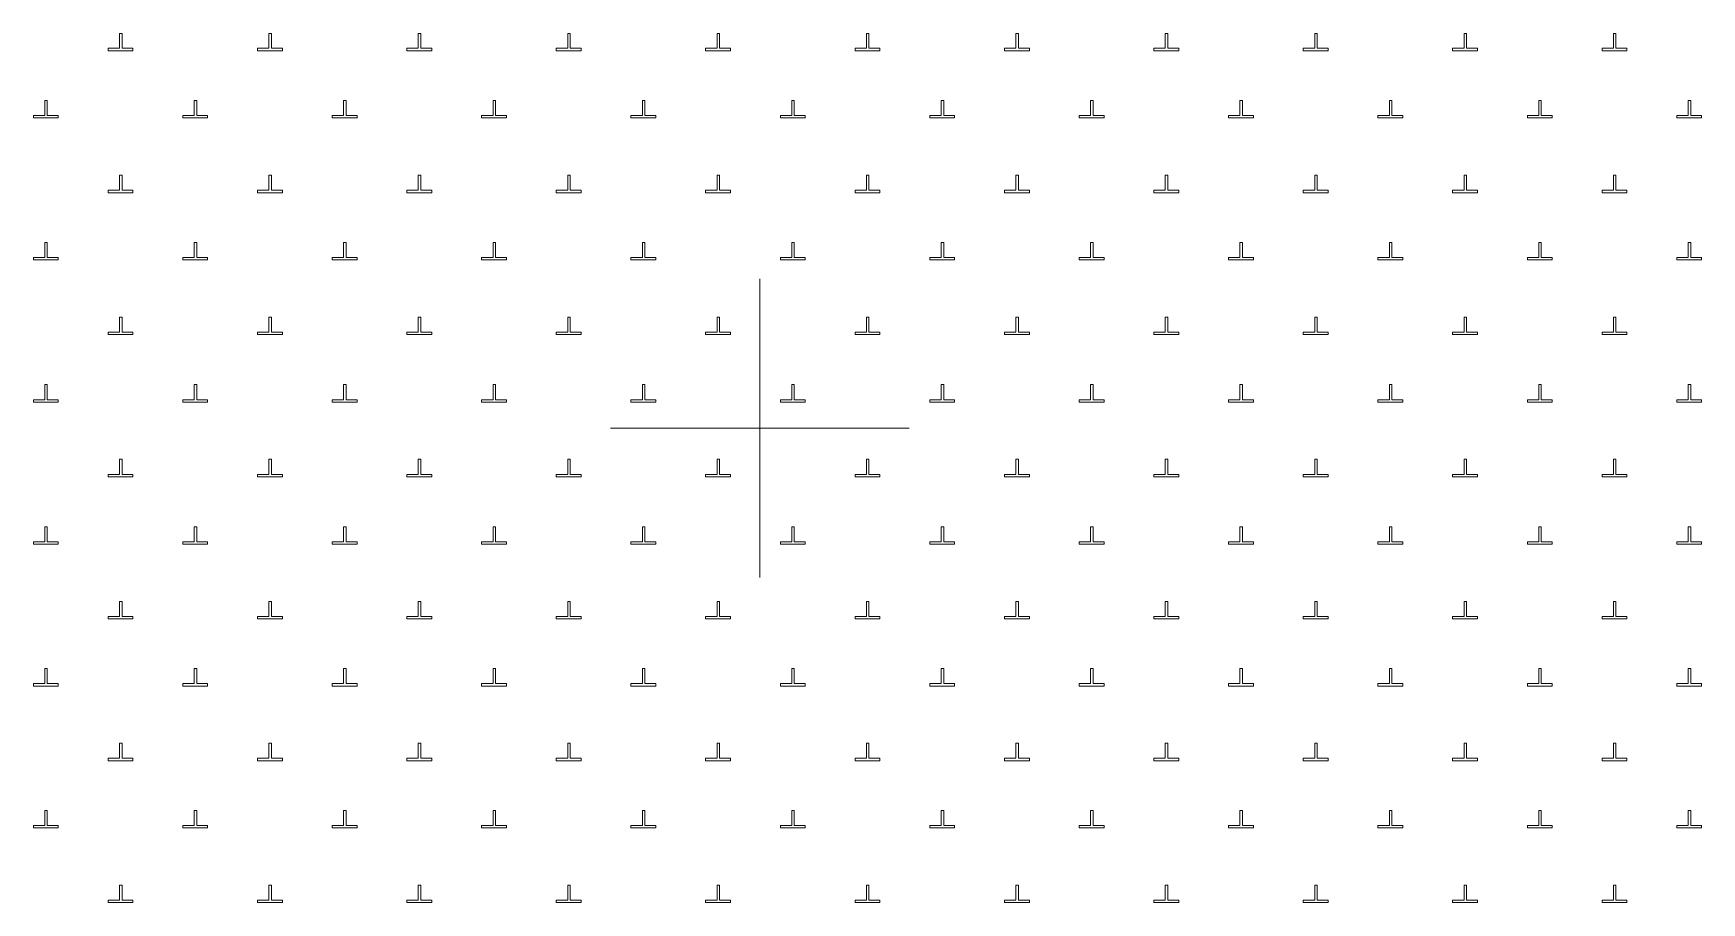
# Model space of a CAD drawing. Header units: metres. Extents: x 551390 to 552118, y 1837759 to 1838646.
# Drawn here: x 551885.41 to 551918.91, y 1838490.47 to 1838507.93 of the extents above; entities that cross this region are included whole.
import ezdxf

# ---------------------------------------------------------------- set-up
doc = ezdxf.new("R2010")
doc.units = ezdxf.units.M
doc.header["$LTSCALE"] = 0.8
doc.layers.add('19', color=7, linetype='Continuous', lineweight=13)
doc.layers.add('63', color=7, linetype='Continuous', lineweight=13)

msp = doc.modelspace()

# ---------------------------------------------------------------- linework, layer by layer
at = {"layer": '19'}
for points in [[(551886.91, 1838507.58), (551887.41, 1838507.58), (551887.41, 1838507.63), (551887.19, 1838507.63), (551887.19, 1838507.93), (551887.14, 1838507.93), (551887.14, 1838507.63), (551886.91, 1838507.63)], [(551889.91, 1838507.58), (551890.41, 1838507.58), (551890.41, 1838507.63), (551890.19, 1838507.63), (551890.19, 1838507.93), (551890.14, 1838507.93), (551890.14, 1838507.63), (551889.91, 1838507.63)], [(551892.91, 1838507.58), (551893.41, 1838507.58), (551893.41, 1838507.63), (551893.19, 1838507.63), (551893.19, 1838507.93), (551893.14, 1838507.93), (551893.14, 1838507.63), (551892.91, 1838507.63)], [(551895.91, 1838507.58), (551896.41, 1838507.58), (551896.41, 1838507.63), (551896.19, 1838507.63), (551896.19, 1838507.93), (551896.14, 1838507.93), (551896.14, 1838507.63), (551895.91, 1838507.63)], [(551898.91, 1838507.58), (551899.41, 1838507.58), (551899.41, 1838507.63), (551899.19, 1838507.63), (551899.19, 1838507.93), (551899.14, 1838507.93), (551899.14, 1838507.63), (551898.91, 1838507.63)], [(551901.91, 1838507.58), (551902.41, 1838507.58), (551902.41, 1838507.63), (551902.19, 1838507.63), (551902.19, 1838507.93), (551902.14, 1838507.93), (551902.14, 1838507.63), (551901.91, 1838507.63)], [(551904.91, 1838507.58), (551905.41, 1838507.58), (551905.41, 1838507.63), (551905.19, 1838507.63), (551905.19, 1838507.93), (551905.14, 1838507.93), (551905.14, 1838507.63), (551904.91, 1838507.63)], [(551907.91, 1838507.58), (551908.41, 1838507.58), (551908.41, 1838507.63), (551908.19, 1838507.63), (551908.19, 1838507.93), (551908.14, 1838507.93), (551908.14, 1838507.63), (551907.91, 1838507.63)], [(551910.91, 1838507.58), (551911.41, 1838507.58), (551911.41, 1838507.63), (551911.19, 1838507.63), (551911.19, 1838507.93), (551911.14, 1838507.93), (551911.14, 1838507.63), (551910.91, 1838507.63)], [(551913.91, 1838507.58), (551914.41, 1838507.58), (551914.41, 1838507.63), (551914.19, 1838507.63), (551914.19, 1838507.93), (551914.14, 1838507.93), (551914.14, 1838507.63), (551913.91, 1838507.63)], [(551916.91, 1838507.58), (551917.41, 1838507.58), (551917.41, 1838507.63), (551917.19, 1838507.63), (551917.19, 1838507.93), (551917.14, 1838507.93), (551917.14, 1838507.63), (551916.91, 1838507.63)], [(551885.41, 1838506.23), (551885.91, 1838506.23), (551885.91, 1838506.28), (551885.69, 1838506.28), (551885.69, 1838506.58), (551885.64, 1838506.58), (551885.64, 1838506.28), (551885.41, 1838506.28)], [(551888.41, 1838506.23), (551888.91, 1838506.23), (551888.91, 1838506.28), (551888.69, 1838506.28), (551888.69, 1838506.58), (551888.64, 1838506.58), (551888.64, 1838506.28), (551888.41, 1838506.28)], [(551891.41, 1838506.23), (551891.91, 1838506.23), (551891.91, 1838506.28), (551891.69, 1838506.28), (551891.69, 1838506.58), (551891.64, 1838506.58), (551891.64, 1838506.28), (551891.41, 1838506.28)], [(551894.41, 1838506.23), (551894.91, 1838506.23), (551894.91, 1838506.28), (551894.69, 1838506.28), (551894.69, 1838506.58), (551894.64, 1838506.58), (551894.64, 1838506.28), (551894.41, 1838506.28)], [(551897.41, 1838506.23), (551897.91, 1838506.23), (551897.91, 1838506.28), (551897.69, 1838506.28), (551897.69, 1838506.58), (551897.64, 1838506.58), (551897.64, 1838506.28), (551897.41, 1838506.28)], [(551900.41, 1838506.23), (551900.91, 1838506.23), (551900.91, 1838506.28), (551900.69, 1838506.28), (551900.69, 1838506.58), (551900.64, 1838506.58), (551900.64, 1838506.28), (551900.41, 1838506.28)], [(551903.41, 1838506.23), (551903.91, 1838506.23), (551903.91, 1838506.28), (551903.69, 1838506.28), (551903.69, 1838506.58), (551903.64, 1838506.58), (551903.64, 1838506.28), (551903.41, 1838506.28)], [(551906.41, 1838506.23), (551906.91, 1838506.23), (551906.91, 1838506.28), (551906.69, 1838506.28), (551906.69, 1838506.58), (551906.64, 1838506.58), (551906.64, 1838506.28), (551906.41, 1838506.28)], [(551909.41, 1838506.23), (551909.91, 1838506.23), (551909.91, 1838506.28), (551909.69, 1838506.28), (551909.69, 1838506.58), (551909.64, 1838506.58), (551909.64, 1838506.28), (551909.41, 1838506.28)], [(551912.41, 1838506.23), (551912.91, 1838506.23), (551912.91, 1838506.28), (551912.69, 1838506.28), (551912.69, 1838506.58), (551912.64, 1838506.58), (551912.64, 1838506.28), (551912.41, 1838506.28)], [(551915.41, 1838506.23), (551915.91, 1838506.23), (551915.91, 1838506.28), (551915.69, 1838506.28), (551915.69, 1838506.58), (551915.64, 1838506.58), (551915.64, 1838506.28), (551915.41, 1838506.28)], [(551918.41, 1838506.23), (551918.91, 1838506.23), (551918.91, 1838506.28), (551918.69, 1838506.28), (551918.69, 1838506.58), (551918.64, 1838506.58), (551918.64, 1838506.28), (551918.41, 1838506.28)], [(551886.91, 1838504.73), (551887.41, 1838504.73), (551887.41, 1838504.78), (551887.19, 1838504.78), (551887.19, 1838505.08), (551887.14, 1838505.08), (551887.14, 1838504.78), (551886.91, 1838504.78)], [(551889.91, 1838504.73), (551890.41, 1838504.73), (551890.41, 1838504.78), (551890.19, 1838504.78), (551890.19, 1838505.08), (551890.14, 1838505.08), (551890.14, 1838504.78), (551889.91, 1838504.78)], [(551892.91, 1838504.73), (551893.41, 1838504.73), (551893.41, 1838504.78), (551893.19, 1838504.78), (551893.19, 1838505.08), (551893.14, 1838505.08), (551893.14, 1838504.78), (551892.91, 1838504.78)], [(551895.91, 1838504.73), (551896.41, 1838504.73), (551896.41, 1838504.78), (551896.19, 1838504.78), (551896.19, 1838505.08), (551896.14, 1838505.08), (551896.14, 1838504.78), (551895.91, 1838504.78)], [(551898.91, 1838504.73), (551899.41, 1838504.73), (551899.41, 1838504.78), (551899.19, 1838504.78), (551899.19, 1838505.08), (551899.14, 1838505.08), (551899.14, 1838504.78), (551898.91, 1838504.78)], [(551901.91, 1838504.73), (551902.41, 1838504.73), (551902.41, 1838504.78), (551902.19, 1838504.78), (551902.19, 1838505.08), (551902.14, 1838505.08), (551902.14, 1838504.78), (551901.91, 1838504.78)], [(551904.91, 1838504.73), (551905.41, 1838504.73), (551905.41, 1838504.78), (551905.19, 1838504.78), (551905.19, 1838505.08), (551905.14, 1838505.08), (551905.14, 1838504.78), (551904.91, 1838504.78)], [(551907.91, 1838504.73), (551908.41, 1838504.73), (551908.41, 1838504.78), (551908.19, 1838504.78), (551908.19, 1838505.08), (551908.14, 1838505.08), (551908.14, 1838504.78), (551907.91, 1838504.78)], [(551910.91, 1838504.73), (551911.41, 1838504.73), (551911.41, 1838504.78), (551911.19, 1838504.78), (551911.19, 1838505.08), (551911.14, 1838505.08), (551911.14, 1838504.78), (551910.91, 1838504.78)], [(551913.91, 1838504.73), (551914.41, 1838504.73), (551914.41, 1838504.78), (551914.19, 1838504.78), (551914.19, 1838505.08), (551914.14, 1838505.08), (551914.14, 1838504.78), (551913.91, 1838504.78)], [(551916.91, 1838504.73), (551917.41, 1838504.73), (551917.41, 1838504.78), (551917.19, 1838504.78), (551917.19, 1838505.08), (551917.14, 1838505.08), (551917.14, 1838504.78), (551916.91, 1838504.78)], [(551885.41, 1838503.38), (551885.91, 1838503.38), (551885.91, 1838503.43), (551885.69, 1838503.43), (551885.69, 1838503.73), (551885.64, 1838503.73), (551885.64, 1838503.43), (551885.41, 1838503.43)], [(551888.41, 1838503.38), (551888.91, 1838503.38), (551888.91, 1838503.43), (551888.69, 1838503.43), (551888.69, 1838503.73), (551888.64, 1838503.73), (551888.64, 1838503.43), (551888.41, 1838503.43)], [(551891.41, 1838503.38), (551891.91, 1838503.38), (551891.91, 1838503.43), (551891.69, 1838503.43), (551891.69, 1838503.73), (551891.64, 1838503.73), (551891.64, 1838503.43), (551891.41, 1838503.43)], [(551894.41, 1838503.38), (551894.91, 1838503.38), (551894.91, 1838503.43), (551894.69, 1838503.43), (551894.69, 1838503.73), (551894.64, 1838503.73), (551894.64, 1838503.43), (551894.41, 1838503.43)], [(551897.41, 1838503.38), (551897.91, 1838503.38), (551897.91, 1838503.43), (551897.69, 1838503.43), (551897.69, 1838503.73), (551897.64, 1838503.73), (551897.64, 1838503.43), (551897.41, 1838503.43)], [(551900.41, 1838503.38), (551900.91, 1838503.38), (551900.91, 1838503.43), (551900.69, 1838503.43), (551900.69, 1838503.73), (551900.64, 1838503.73), (551900.64, 1838503.43), (551900.41, 1838503.43)], [(551903.41, 1838503.38), (551903.91, 1838503.38), (551903.91, 1838503.43), (551903.69, 1838503.43), (551903.69, 1838503.73), (551903.64, 1838503.73), (551903.64, 1838503.43), (551903.41, 1838503.43)], [(551906.41, 1838503.38), (551906.91, 1838503.38), (551906.91, 1838503.43), (551906.69, 1838503.43), (551906.69, 1838503.73), (551906.64, 1838503.73), (551906.64, 1838503.43), (551906.41, 1838503.43)], [(551909.41, 1838503.38), (551909.91, 1838503.38), (551909.91, 1838503.43), (551909.69, 1838503.43), (551909.69, 1838503.73), (551909.64, 1838503.73), (551909.64, 1838503.43), (551909.41, 1838503.43)], [(551912.41, 1838503.38), (551912.91, 1838503.38), (551912.91, 1838503.43), (551912.69, 1838503.43), (551912.69, 1838503.73), (551912.64, 1838503.73), (551912.64, 1838503.43), (551912.41, 1838503.43)], [(551915.41, 1838503.38), (551915.91, 1838503.38), (551915.91, 1838503.43), (551915.69, 1838503.43), (551915.69, 1838503.73), (551915.64, 1838503.73), (551915.64, 1838503.43), (551915.41, 1838503.43)], [(551918.41, 1838503.38), (551918.91, 1838503.38), (551918.91, 1838503.43), (551918.69, 1838503.43), (551918.69, 1838503.73), (551918.64, 1838503.73), (551918.64, 1838503.43), (551918.41, 1838503.43)], [(551886.91, 1838501.88), (551887.41, 1838501.88), (551887.41, 1838501.93), (551887.19, 1838501.93), (551887.19, 1838502.23), (551887.14, 1838502.23), (551887.14, 1838501.93), (551886.91, 1838501.93)], [(551889.91, 1838501.88), (551890.41, 1838501.88), (551890.41, 1838501.93), (551890.19, 1838501.93), (551890.19, 1838502.23), (551890.14, 1838502.23), (551890.14, 1838501.93), (551889.91, 1838501.93)], [(551892.91, 1838501.88), (551893.41, 1838501.88), (551893.41, 1838501.93), (551893.19, 1838501.93), (551893.19, 1838502.23), (551893.14, 1838502.23), (551893.14, 1838501.93), (551892.91, 1838501.93)], [(551895.91, 1838501.88), (551896.41, 1838501.88), (551896.41, 1838501.93), (551896.19, 1838501.93), (551896.19, 1838502.23), (551896.14, 1838502.23), (551896.14, 1838501.93), (551895.91, 1838501.93)], [(551898.91, 1838501.88), (551899.41, 1838501.88), (551899.41, 1838501.93), (551899.19, 1838501.93), (551899.19, 1838502.23), (551899.14, 1838502.23), (551899.14, 1838501.93), (551898.91, 1838501.93)], [(551901.91, 1838501.88), (551902.41, 1838501.88), (551902.41, 1838501.93), (551902.19, 1838501.93), (551902.19, 1838502.23), (551902.14, 1838502.23), (551902.14, 1838501.93), (551901.91, 1838501.93)], [(551904.91, 1838501.88), (551905.41, 1838501.88), (551905.41, 1838501.93), (551905.19, 1838501.93), (551905.19, 1838502.23), (551905.14, 1838502.23), (551905.14, 1838501.93), (551904.91, 1838501.93)], [(551907.91, 1838501.88), (551908.41, 1838501.88), (551908.41, 1838501.93), (551908.19, 1838501.93), (551908.19, 1838502.23), (551908.14, 1838502.23), (551908.14, 1838501.93), (551907.91, 1838501.93)], [(551910.91, 1838501.88), (551911.41, 1838501.88), (551911.41, 1838501.93), (551911.19, 1838501.93), (551911.19, 1838502.23), (551911.14, 1838502.23), (551911.14, 1838501.93), (551910.91, 1838501.93)], [(551913.91, 1838501.88), (551914.41, 1838501.88), (551914.41, 1838501.93), (551914.19, 1838501.93), (551914.19, 1838502.23), (551914.14, 1838502.23), (551914.14, 1838501.93), (551913.91, 1838501.93)], [(551916.91, 1838501.88), (551917.41, 1838501.88), (551917.41, 1838501.93), (551917.19, 1838501.93), (551917.19, 1838502.23), (551917.14, 1838502.23), (551917.14, 1838501.93), (551916.91, 1838501.93)], [(551885.41, 1838500.52), (551885.91, 1838500.52), (551885.91, 1838500.57), (551885.69, 1838500.57), (551885.69, 1838500.88), (551885.64, 1838500.88), (551885.64, 1838500.57), (551885.41, 1838500.57)], [(551888.41, 1838500.52), (551888.91, 1838500.52), (551888.91, 1838500.57), (551888.69, 1838500.57), (551888.69, 1838500.88), (551888.64, 1838500.88), (551888.64, 1838500.57), (551888.41, 1838500.57)], [(551891.41, 1838500.52), (551891.91, 1838500.52), (551891.91, 1838500.57), (551891.69, 1838500.57), (551891.69, 1838500.88), (551891.64, 1838500.88), (551891.64, 1838500.57), (551891.41, 1838500.57)], [(551894.41, 1838500.52), (551894.91, 1838500.52), (551894.91, 1838500.57), (551894.69, 1838500.57), (551894.69, 1838500.88), (551894.64, 1838500.88), (551894.64, 1838500.57), (551894.41, 1838500.57)], [(551897.41, 1838500.52), (551897.91, 1838500.52), (551897.91, 1838500.57), (551897.69, 1838500.57), (551897.69, 1838500.88), (551897.64, 1838500.88), (551897.64, 1838500.57), (551897.41, 1838500.57)], [(551900.41, 1838500.52), (551900.91, 1838500.52), (551900.91, 1838500.57), (551900.69, 1838500.57), (551900.69, 1838500.88), (551900.64, 1838500.88), (551900.64, 1838500.57), (551900.41, 1838500.57)], [(551903.41, 1838500.52), (551903.91, 1838500.52), (551903.91, 1838500.57), (551903.69, 1838500.57), (551903.69, 1838500.88), (551903.64, 1838500.88), (551903.64, 1838500.57), (551903.41, 1838500.57)], [(551906.41, 1838500.52), (551906.91, 1838500.52), (551906.91, 1838500.57), (551906.69, 1838500.57), (551906.69, 1838500.88), (551906.64, 1838500.88), (551906.64, 1838500.57), (551906.41, 1838500.57)], [(551909.41, 1838500.52), (551909.91, 1838500.52), (551909.91, 1838500.57), (551909.69, 1838500.57), (551909.69, 1838500.88), (551909.64, 1838500.88), (551909.64, 1838500.57), (551909.41, 1838500.57)], [(551912.41, 1838500.52), (551912.91, 1838500.52), (551912.91, 1838500.57), (551912.69, 1838500.57), (551912.69, 1838500.88), (551912.64, 1838500.88), (551912.64, 1838500.57), (551912.41, 1838500.57)], [(551915.41, 1838500.52), (551915.91, 1838500.52), (551915.91, 1838500.57), (551915.69, 1838500.57), (551915.69, 1838500.88), (551915.64, 1838500.88), (551915.64, 1838500.57), (551915.41, 1838500.57)], [(551918.41, 1838500.52), (551918.91, 1838500.52), (551918.91, 1838500.57), (551918.69, 1838500.57), (551918.69, 1838500.88), (551918.64, 1838500.88), (551918.64, 1838500.57), (551918.41, 1838500.57)], [(551886.91, 1838499.02), (551887.41, 1838499.02), (551887.41, 1838499.07), (551887.19, 1838499.07), (551887.19, 1838499.38), (551887.14, 1838499.38), (551887.14, 1838499.07), (551886.91, 1838499.07)], [(551889.91, 1838499.02), (551890.41, 1838499.02), (551890.41, 1838499.07), (551890.19, 1838499.07), (551890.19, 1838499.38), (551890.14, 1838499.38), (551890.14, 1838499.07), (551889.91, 1838499.07)], [(551892.91, 1838499.02), (551893.41, 1838499.02), (551893.41, 1838499.07), (551893.19, 1838499.07), (551893.19, 1838499.38), (551893.14, 1838499.38), (551893.14, 1838499.07), (551892.91, 1838499.07)], [(551895.91, 1838499.02), (551896.41, 1838499.02), (551896.41, 1838499.07), (551896.19, 1838499.07), (551896.19, 1838499.38), (551896.14, 1838499.38), (551896.14, 1838499.07), (551895.91, 1838499.07)], [(551898.91, 1838499.02), (551899.41, 1838499.02), (551899.41, 1838499.07), (551899.19, 1838499.07), (551899.19, 1838499.38), (551899.14, 1838499.38), (551899.14, 1838499.07), (551898.91, 1838499.07)], [(551901.91, 1838499.02), (551902.41, 1838499.02), (551902.41, 1838499.07), (551902.19, 1838499.07), (551902.19, 1838499.38), (551902.14, 1838499.38), (551902.14, 1838499.07), (551901.91, 1838499.07)], [(551904.91, 1838499.02), (551905.41, 1838499.02), (551905.41, 1838499.07), (551905.19, 1838499.07), (551905.19, 1838499.38), (551905.14, 1838499.38), (551905.14, 1838499.07), (551904.91, 1838499.07)], [(551907.91, 1838499.02), (551908.41, 1838499.02), (551908.41, 1838499.07), (551908.19, 1838499.07), (551908.19, 1838499.38), (551908.14, 1838499.38), (551908.14, 1838499.07), (551907.91, 1838499.07)], [(551910.91, 1838499.02), (551911.41, 1838499.02), (551911.41, 1838499.07), (551911.19, 1838499.07), (551911.19, 1838499.38), (551911.14, 1838499.38), (551911.14, 1838499.07), (551910.91, 1838499.07)], [(551913.91, 1838499.02), (551914.41, 1838499.02), (551914.41, 1838499.07), (551914.19, 1838499.07), (551914.19, 1838499.38), (551914.14, 1838499.38), (551914.14, 1838499.07), (551913.91, 1838499.07)], [(551916.91, 1838499.02), (551917.41, 1838499.02), (551917.41, 1838499.07), (551917.19, 1838499.07), (551917.19, 1838499.38), (551917.14, 1838499.38), (551917.14, 1838499.07), (551916.91, 1838499.07)], [(551885.41, 1838497.67), (551885.91, 1838497.67), (551885.91, 1838497.72), (551885.69, 1838497.72), (551885.69, 1838498.02), (551885.64, 1838498.02), (551885.64, 1838497.72), (551885.41, 1838497.72)], [(551888.41, 1838497.67), (551888.91, 1838497.67), (551888.91, 1838497.72), (551888.69, 1838497.72), (551888.69, 1838498.02), (551888.64, 1838498.02), (551888.64, 1838497.72), (551888.41, 1838497.72)], [(551891.41, 1838497.67), (551891.91, 1838497.67), (551891.91, 1838497.72), (551891.69, 1838497.72), (551891.69, 1838498.02), (551891.64, 1838498.02), (551891.64, 1838497.72), (551891.41, 1838497.72)], [(551894.41, 1838497.67), (551894.91, 1838497.67), (551894.91, 1838497.72), (551894.69, 1838497.72), (551894.69, 1838498.02), (551894.64, 1838498.02), (551894.64, 1838497.72), (551894.41, 1838497.72)], [(551897.41, 1838497.67), (551897.91, 1838497.67), (551897.91, 1838497.72), (551897.69, 1838497.72), (551897.69, 1838498.02), (551897.64, 1838498.02), (551897.64, 1838497.72), (551897.41, 1838497.72)], [(551900.41, 1838497.67), (551900.91, 1838497.67), (551900.91, 1838497.72), (551900.69, 1838497.72), (551900.69, 1838498.02), (551900.64, 1838498.02), (551900.64, 1838497.72), (551900.41, 1838497.72)], [(551903.41, 1838497.67), (551903.91, 1838497.67), (551903.91, 1838497.72), (551903.69, 1838497.72), (551903.69, 1838498.02), (551903.64, 1838498.02), (551903.64, 1838497.72), (551903.41, 1838497.72)], [(551906.41, 1838497.67), (551906.91, 1838497.67), (551906.91, 1838497.72), (551906.69, 1838497.72), (551906.69, 1838498.02), (551906.64, 1838498.02), (551906.64, 1838497.72), (551906.41, 1838497.72)], [(551909.41, 1838497.67), (551909.91, 1838497.67), (551909.91, 1838497.72), (551909.69, 1838497.72), (551909.69, 1838498.02), (551909.64, 1838498.02), (551909.64, 1838497.72), (551909.41, 1838497.72)], [(551912.41, 1838497.67), (551912.91, 1838497.67), (551912.91, 1838497.72), (551912.69, 1838497.72), (551912.69, 1838498.02), (551912.64, 1838498.02), (551912.64, 1838497.72), (551912.41, 1838497.72)], [(551915.41, 1838497.67), (551915.91, 1838497.67), (551915.91, 1838497.72), (551915.69, 1838497.72), (551915.69, 1838498.02), (551915.64, 1838498.02), (551915.64, 1838497.72), (551915.41, 1838497.72)], [(551918.41, 1838497.67), (551918.91, 1838497.67), (551918.91, 1838497.72), (551918.69, 1838497.72), (551918.69, 1838498.02), (551918.64, 1838498.02), (551918.64, 1838497.72), (551918.41, 1838497.72)], [(551886.91, 1838496.17), (551887.41, 1838496.17), (551887.41, 1838496.22), (551887.19, 1838496.22), (551887.19, 1838496.52), (551887.14, 1838496.52), (551887.14, 1838496.22), (551886.91, 1838496.22)], [(551889.91, 1838496.17), (551890.41, 1838496.17), (551890.41, 1838496.22), (551890.19, 1838496.22), (551890.19, 1838496.52), (551890.14, 1838496.52), (551890.14, 1838496.22), (551889.91, 1838496.22)], [(551892.91, 1838496.17), (551893.41, 1838496.17), (551893.41, 1838496.22), (551893.19, 1838496.22), (551893.19, 1838496.52), (551893.14, 1838496.52), (551893.14, 1838496.22), (551892.91, 1838496.22)], [(551895.91, 1838496.17), (551896.41, 1838496.17), (551896.41, 1838496.22), (551896.19, 1838496.22), (551896.19, 1838496.52), (551896.14, 1838496.52), (551896.14, 1838496.22), (551895.91, 1838496.22)], [(551898.91, 1838496.17), (551899.41, 1838496.17), (551899.41, 1838496.22), (551899.19, 1838496.22), (551899.19, 1838496.52), (551899.14, 1838496.52), (551899.14, 1838496.22), (551898.91, 1838496.22)], [(551901.91, 1838496.17), (551902.41, 1838496.17), (551902.41, 1838496.22), (551902.19, 1838496.22), (551902.19, 1838496.52), (551902.14, 1838496.52), (551902.14, 1838496.22), (551901.91, 1838496.22)], [(551904.91, 1838496.17), (551905.41, 1838496.17), (551905.41, 1838496.22), (551905.19, 1838496.22), (551905.19, 1838496.52), (551905.14, 1838496.52), (551905.14, 1838496.22), (551904.91, 1838496.22)], [(551907.91, 1838496.17), (551908.41, 1838496.17), (551908.41, 1838496.22), (551908.19, 1838496.22), (551908.19, 1838496.52), (551908.14, 1838496.52), (551908.14, 1838496.22), (551907.91, 1838496.22)], [(551910.91, 1838496.17), (551911.41, 1838496.17), (551911.41, 1838496.22), (551911.19, 1838496.22), (551911.19, 1838496.52), (551911.14, 1838496.52), (551911.14, 1838496.22), (551910.91, 1838496.22)], [(551913.91, 1838496.17), (551914.41, 1838496.17), (551914.41, 1838496.22), (551914.19, 1838496.22), (551914.19, 1838496.52), (551914.14, 1838496.52), (551914.14, 1838496.22), (551913.91, 1838496.22)], [(551916.91, 1838496.17), (551917.41, 1838496.17), (551917.41, 1838496.22), (551917.19, 1838496.22), (551917.19, 1838496.52), (551917.14, 1838496.52), (551917.14, 1838496.22), (551916.91, 1838496.22)], [(551885.41, 1838494.82), (551885.91, 1838494.82), (551885.91, 1838494.87), (551885.69, 1838494.87), (551885.69, 1838495.17), (551885.64, 1838495.17), (551885.64, 1838494.87), (551885.41, 1838494.87)], [(551888.41, 1838494.82), (551888.91, 1838494.82), (551888.91, 1838494.87), (551888.69, 1838494.87), (551888.69, 1838495.17), (551888.64, 1838495.17), (551888.64, 1838494.87), (551888.41, 1838494.87)], [(551891.41, 1838494.82), (551891.91, 1838494.82), (551891.91, 1838494.87), (551891.69, 1838494.87), (551891.69, 1838495.17), (551891.64, 1838495.17), (551891.64, 1838494.87), (551891.41, 1838494.87)], [(551894.41, 1838494.82), (551894.91, 1838494.82), (551894.91, 1838494.87), (551894.69, 1838494.87), (551894.69, 1838495.17), (551894.64, 1838495.17), (551894.64, 1838494.87), (551894.41, 1838494.87)], [(551897.41, 1838494.82), (551897.91, 1838494.82), (551897.91, 1838494.87), (551897.69, 1838494.87), (551897.69, 1838495.17), (551897.64, 1838495.17), (551897.64, 1838494.87), (551897.41, 1838494.87)], [(551900.41, 1838494.82), (551900.91, 1838494.82), (551900.91, 1838494.87), (551900.69, 1838494.87), (551900.69, 1838495.17), (551900.64, 1838495.17), (551900.64, 1838494.87), (551900.41, 1838494.87)], [(551903.41, 1838494.82), (551903.91, 1838494.82), (551903.91, 1838494.87), (551903.69, 1838494.87), (551903.69, 1838495.17), (551903.64, 1838495.17), (551903.64, 1838494.87), (551903.41, 1838494.87)], [(551906.41, 1838494.82), (551906.91, 1838494.82), (551906.91, 1838494.87), (551906.69, 1838494.87), (551906.69, 1838495.17), (551906.64, 1838495.17), (551906.64, 1838494.87), (551906.41, 1838494.87)], [(551909.41, 1838494.82), (551909.91, 1838494.82), (551909.91, 1838494.87), (551909.69, 1838494.87), (551909.69, 1838495.17), (551909.64, 1838495.17), (551909.64, 1838494.87), (551909.41, 1838494.87)], [(551912.41, 1838494.82), (551912.91, 1838494.82), (551912.91, 1838494.87), (551912.69, 1838494.87), (551912.69, 1838495.17), (551912.64, 1838495.17), (551912.64, 1838494.87), (551912.41, 1838494.87)], [(551915.41, 1838494.82), (551915.91, 1838494.82), (551915.91, 1838494.87), (551915.69, 1838494.87), (551915.69, 1838495.17), (551915.64, 1838495.17), (551915.64, 1838494.87), (551915.41, 1838494.87)], [(551918.41, 1838494.82), (551918.91, 1838494.82), (551918.91, 1838494.87), (551918.69, 1838494.87), (551918.69, 1838495.17), (551918.64, 1838495.17), (551918.64, 1838494.87), (551918.41, 1838494.87)], [(551886.91, 1838493.32), (551887.41, 1838493.32), (551887.41, 1838493.37), (551887.19, 1838493.37), (551887.19, 1838493.67), (551887.14, 1838493.67), (551887.14, 1838493.37), (551886.91, 1838493.37)], [(551889.91, 1838493.32), (551890.41, 1838493.32), (551890.41, 1838493.37), (551890.19, 1838493.37), (551890.19, 1838493.67), (551890.14, 1838493.67), (551890.14, 1838493.37), (551889.91, 1838493.37)], [(551892.91, 1838493.32), (551893.41, 1838493.32), (551893.41, 1838493.37), (551893.19, 1838493.37), (551893.19, 1838493.67), (551893.14, 1838493.67), (551893.14, 1838493.37), (551892.91, 1838493.37)], [(551895.91, 1838493.32), (551896.41, 1838493.32), (551896.41, 1838493.37), (551896.19, 1838493.37), (551896.19, 1838493.67), (551896.14, 1838493.67), (551896.14, 1838493.37), (551895.91, 1838493.37)], [(551898.91, 1838493.32), (551899.41, 1838493.32), (551899.41, 1838493.37), (551899.19, 1838493.37), (551899.19, 1838493.67), (551899.14, 1838493.67), (551899.14, 1838493.37), (551898.91, 1838493.37)], [(551901.91, 1838493.32), (551902.41, 1838493.32), (551902.41, 1838493.37), (551902.19, 1838493.37), (551902.19, 1838493.67), (551902.14, 1838493.67), (551902.14, 1838493.37), (551901.91, 1838493.37)], [(551904.91, 1838493.32), (551905.41, 1838493.32), (551905.41, 1838493.37), (551905.19, 1838493.37), (551905.19, 1838493.67), (551905.14, 1838493.67), (551905.14, 1838493.37), (551904.91, 1838493.37)], [(551907.91, 1838493.32), (551908.41, 1838493.32), (551908.41, 1838493.37), (551908.19, 1838493.37), (551908.19, 1838493.67), (551908.14, 1838493.67), (551908.14, 1838493.37), (551907.91, 1838493.37)], [(551910.91, 1838493.32), (551911.41, 1838493.32), (551911.41, 1838493.37), (551911.19, 1838493.37), (551911.19, 1838493.67), (551911.14, 1838493.67), (551911.14, 1838493.37), (551910.91, 1838493.37)], [(551913.91, 1838493.32), (551914.41, 1838493.32), (551914.41, 1838493.37), (551914.19, 1838493.37), (551914.19, 1838493.67), (551914.14, 1838493.67), (551914.14, 1838493.37), (551913.91, 1838493.37)], [(551916.91, 1838493.32), (551917.41, 1838493.32), (551917.41, 1838493.37), (551917.19, 1838493.37), (551917.19, 1838493.67), (551917.14, 1838493.67), (551917.14, 1838493.37), (551916.91, 1838493.37)], [(551885.41, 1838491.97), (551885.91, 1838491.97), (551885.91, 1838492.02), (551885.69, 1838492.02), (551885.69, 1838492.32), (551885.64, 1838492.32), (551885.64, 1838492.02), (551885.41, 1838492.02)], [(551888.41, 1838491.97), (551888.91, 1838491.97), (551888.91, 1838492.02), (551888.69, 1838492.02), (551888.69, 1838492.32), (551888.64, 1838492.32), (551888.64, 1838492.02), (551888.41, 1838492.02)], [(551891.41, 1838491.97), (551891.91, 1838491.97), (551891.91, 1838492.02), (551891.69, 1838492.02), (551891.69, 1838492.32), (551891.64, 1838492.32), (551891.64, 1838492.02), (551891.41, 1838492.02)], [(551894.41, 1838491.97), (551894.91, 1838491.97), (551894.91, 1838492.02), (551894.69, 1838492.02), (551894.69, 1838492.32), (551894.64, 1838492.32), (551894.64, 1838492.02), (551894.41, 1838492.02)], [(551897.41, 1838491.97), (551897.91, 1838491.97), (551897.91, 1838492.02), (551897.69, 1838492.02), (551897.69, 1838492.32), (551897.64, 1838492.32), (551897.64, 1838492.02), (551897.41, 1838492.02)], [(551900.41, 1838491.97), (551900.91, 1838491.97), (551900.91, 1838492.02), (551900.69, 1838492.02), (551900.69, 1838492.32), (551900.64, 1838492.32), (551900.64, 1838492.02), (551900.41, 1838492.02)], [(551903.41, 1838491.97), (551903.91, 1838491.97), (551903.91, 1838492.02), (551903.69, 1838492.02), (551903.69, 1838492.32), (551903.64, 1838492.32), (551903.64, 1838492.02), (551903.41, 1838492.02)], [(551906.41, 1838491.97), (551906.91, 1838491.97), (551906.91, 1838492.02), (551906.69, 1838492.02), (551906.69, 1838492.32), (551906.64, 1838492.32), (551906.64, 1838492.02), (551906.41, 1838492.02)], [(551909.41, 1838491.97), (551909.91, 1838491.97), (551909.91, 1838492.02), (551909.69, 1838492.02), (551909.69, 1838492.32), (551909.64, 1838492.32), (551909.64, 1838492.02), (551909.41, 1838492.02)], [(551912.41, 1838491.97), (551912.91, 1838491.97), (551912.91, 1838492.02), (551912.69, 1838492.02), (551912.69, 1838492.32), (551912.64, 1838492.32), (551912.64, 1838492.02), (551912.41, 1838492.02)], [(551915.41, 1838491.97), (551915.91, 1838491.97), (551915.91, 1838492.02), (551915.69, 1838492.02), (551915.69, 1838492.32), (551915.64, 1838492.32), (551915.64, 1838492.02), (551915.41, 1838492.02)], [(551918.41, 1838491.97), (551918.91, 1838491.97), (551918.91, 1838492.02), (551918.69, 1838492.02), (551918.69, 1838492.32), (551918.64, 1838492.32), (551918.64, 1838492.02), (551918.41, 1838492.02)], [(551886.91, 1838490.47), (551887.41, 1838490.47), (551887.41, 1838490.52), (551887.19, 1838490.52), (551887.19, 1838490.82), (551887.14, 1838490.82), (551887.14, 1838490.52), (551886.91, 1838490.52)], [(551889.91, 1838490.47), (551890.41, 1838490.47), (551890.41, 1838490.52), (551890.19, 1838490.52), (551890.19, 1838490.82), (551890.14, 1838490.82), (551890.14, 1838490.52), (551889.91, 1838490.52)], [(551892.91, 1838490.47), (551893.41, 1838490.47), (551893.41, 1838490.52), (551893.19, 1838490.52), (551893.19, 1838490.82), (551893.14, 1838490.82), (551893.14, 1838490.52), (551892.91, 1838490.52)], [(551895.91, 1838490.47), (551896.41, 1838490.47), (551896.41, 1838490.52), (551896.19, 1838490.52), (551896.19, 1838490.82), (551896.14, 1838490.82), (551896.14, 1838490.52), (551895.91, 1838490.52)], [(551898.91, 1838490.47), (551899.41, 1838490.47), (551899.41, 1838490.52), (551899.19, 1838490.52), (551899.19, 1838490.82), (551899.14, 1838490.82), (551899.14, 1838490.52), (551898.91, 1838490.52)], [(551901.91, 1838490.47), (551902.41, 1838490.47), (551902.41, 1838490.52), (551902.19, 1838490.52), (551902.19, 1838490.82), (551902.14, 1838490.82), (551902.14, 1838490.52), (551901.91, 1838490.52)], [(551904.91, 1838490.47), (551905.41, 1838490.47), (551905.41, 1838490.52), (551905.19, 1838490.52), (551905.19, 1838490.82), (551905.14, 1838490.82), (551905.14, 1838490.52), (551904.91, 1838490.52)], [(551907.91, 1838490.47), (551908.41, 1838490.47), (551908.41, 1838490.52), (551908.19, 1838490.52), (551908.19, 1838490.82), (551908.14, 1838490.82), (551908.14, 1838490.52), (551907.91, 1838490.52)], [(551910.91, 1838490.47), (551911.41, 1838490.47), (551911.41, 1838490.52), (551911.19, 1838490.52), (551911.19, 1838490.82), (551911.14, 1838490.82), (551911.14, 1838490.52), (551910.91, 1838490.52)], [(551913.91, 1838490.47), (551914.41, 1838490.47), (551914.41, 1838490.52), (551914.19, 1838490.52), (551914.19, 1838490.82), (551914.14, 1838490.82), (551914.14, 1838490.52), (551913.91, 1838490.52)], [(551916.91, 1838490.47), (551917.41, 1838490.47), (551917.41, 1838490.52), (551917.19, 1838490.52), (551917.19, 1838490.82), (551917.14, 1838490.82), (551917.14, 1838490.52), (551916.91, 1838490.52)]]:
    msp.add_lwpolyline(points, close=True, dxfattribs=at)
at = {"layer": '63'}
for p, q in [((551900, 1838497), (551900, 1838503)), ((551897, 1838500), (551903, 1838500))]:
    msp.add_line(p, q, dxfattribs=at)

doc.saveas('drawing.dxf')
